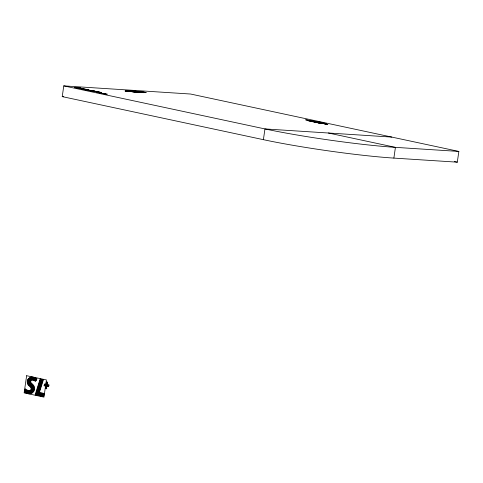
<?xml version="1.0" encoding="UTF-8"?>
<svg xmlns="http://www.w3.org/2000/svg" width="483" height="483" viewBox="0 0 483 483"><rect width="100%" height="100%" fill="white"/><g stroke="black" fill="none" stroke-linecap="round" stroke-linejoin="round"><path stroke-width="0.72" d="M62.235 96.618L63.78 85.877L190.628 94.034L458.85 151.433L457.304 162.173L393.88 158.098A93.243 6.828 8.2 0 1 263.404 139.672L62.235 96.618L63.738 96.715M263.404 139.672L264.95 128.931L391.791 137.081M393.88 158.098L395.426 147.357L458.85 151.433M27.133 381.244L27.773 379.197M24.271 392.063L25.309 388.749M27.175 382.79L28.575 378.316M24.718 392.329L25.732 389.081M27.386 383.798L29.3 377.706M25.164 392.588L26.16 389.413M27.718 384.438L29.94 377.344M25.611 392.854L26.583 389.751M28.08 384.975L30.532 377.145M26.07 393.084L27.048 389.95M28.473 385.404L31.105 377.006M26.547 393.234L27.519 390.143M28.877 385.796L31.649 376.969M27.03 393.391L27.99 390.33M29.3 386.14L32.18 376.963M27.507 393.548L28.503 390.379M29.717 386.515L30.972 382.5M31.643 380.375L32.687 377.03M27.99 393.705L29.016 390.421M30.127 386.895L31.365 382.941M32.21 380.242L33.194 377.108M28.497 393.778L29.584 390.318M30.507 387.372L31.757 383.381M32.729 380.284L33.677 377.253M29.004 393.844L30.181 390.089M30.846 387.982L32.168 383.756M29.529 393.868L32.584 384.124M33.713 380.507L34.649 377.537M30.067 393.838L32.977 384.559M34.19 380.682L35.132 377.682M30.622 393.766L33.369 384.993M34.661 380.87L35.603 377.869M31.202 393.603L33.756 385.446M35.096 381.178L36.056 378.117M31.812 393.337L34.1 386.044M35.531 381.479L36.509 378.364M32.464 392.957L34.414 386.726M36.297 380.725L36.962 378.612M33.206 392.274L34.613 387.777M34.039 391.073L34.547 389.443M35.15 394.846L40.131 378.956M35.549 394.931L40.53 379.04M36.044 395.04L41.025 379.149M36.539 395.142L41.526 379.252M37.04 395.251L42.021 379.36M37.535 395.36L42.516 379.469M38.03 395.462L43.011 379.572M38.525 395.571L39.521 392.407M39.431 392.383L43.428 379.662M39.02 395.674L40.017 392.51M39.521 395.782L40.512 392.619M40.017 395.891L41.007 392.721M40.512 395.994L41.502 392.83M43.995 385.778L44.557 383.985M41.007 396.102L42.003 392.939M44.412 385.869L44.973 384.076M41.502 396.205L42.498 393.041M44.822 385.953L45.384 384.166M42.003 396.314L42.993 393.15M45.233 386.044L45.794 384.251M46.054 383.43L46.543 381.884M45.668 386.134L46.954 381.968M42.498 396.416L43.488 393.253M42.993 396.525L43.983 393.361M45.734 388.682L47.582 382.771M43.488 396.634L44.484 393.464M46.145 388.767L47.449 384.607M46.561 388.857L46.833 387.982M47.304 386.485L47.865 384.697M47.714 386.575L48.276 384.782M48.131 386.66L48.686 384.873M45.311 388.592L47.364 382.059M33.23 380.332L34.16 377.398M48.542 386.75L49.109 384.963M96.775 92.235C95.791 92.024 97.759 92.398 96.793 92.193M129.438 90.436L146.446 92.464M129.142 90.478L145.733 92.416M128.689 90.538L144.296 92.325M128.393 90.587L142.147 92.187M127.941 90.647L142.117 92.344M127.645 90.695L142.95 92.519M127.192 90.756L143.705 92.688M126.745 90.822L142.268 92.597M126.443 90.864L140.118 92.458M125.997 90.931L138.687 92.368M125.695 90.973L129.251 91.359M130.947 91.559L136.538 92.229M125.248 91.039L127.814 91.263M131.781 91.74L135.101 92.138M125.097 91.058L125.665 91.13M78.916 87.797L80.142 87.978M80.8 88.359L81.476 88.455M100.989 92.905L101.496 92.978L100.736 92.893M97.971 92.488L98.411 92.549M102.951 93.37L103.35 93.43M103.465 93.473L103.984 93.551M106.671 94.07L107.347 94.167M103.555 93.69L104.008 93.756M76.906 87.453L78.807 87.731M75.004 87.278L80.836 88.129M75.571 87.387L74.491 87.302L77.141 87.719M76.133 87.544L79.864 88.093M80.293 88.075L81.488 88.329M79.043 87.997L79.924 88.123M80.884 88.268L81.585 88.395M74.69 87.459L76.091 87.743M76.302 87.695L78.711 88.075M80.166 88.341L81.373 88.467M75.547 87.689L80.752 88.449M83.788 88.975L87.695 89.548M79.254 88.407L88.721 89.778M77.823 88.25L84.489 89.204M85.286 89.397L88.286 89.766M78.964 88.492L80.419 88.709M81.555 88.878L87.411 89.735M90.719 90.297L92.253 90.526M83.076 89.198L86.535 89.711M88.812 90.122L93.774 90.852M82.768 89.307L85.66 89.681M86.904 89.941L91.921 90.605M92.078 90.629L95.024 91.136M83.529 89.47L84.785 89.657M85.002 89.766L95.26 91.245M85.05 89.796L88.419 90.369M90.297 90.569L95.042 91.263M96.503 91.559L98.339 91.824M86.572 90.122L92.319 90.991M94.596 91.378L99.86 92.15M88.166 90.46L91.915 91.009M92.694 91.202L97.808 91.879M97.983 91.903L101.382 92.476M90.768 91.021L98.019 92.084M99.504 92.229L101.539 92.525M91.136 91.1L94.016 91.522M96.129 91.83L98.78 92.247M96.449 92.162L97.107 92.259M98.46 92.458L101.038 92.833M97.868 92.446L98.478 92.507M98.115 92.428L101.086 92.971M102.885 93.364L101.533 93.237M103.688 93.533L104.141 93.599M99.812 92.911L100.869 93.068M102.42 93.442L105.849 93.95M99.25 92.802L99.691 92.869M102.722 93.31L103.187 93.382M103.447 93.648L104.135 93.726M105.179 93.925L106.918 94.131M103.96 93.774L105.481 93.998M104.37 93.859L104.998 93.956M305.341 119.784L322.626 122.597M306.095 119.947L323.169 122.803M308.371 120.436L323.532 122.942M309.887 120.756L324.075 123.147M310.038 120.937L324.437 123.28M308.854 120.859L324.987 123.485M308.54 120.847L325.53 123.69M310.81 121.336L325.892 123.829M312.326 121.662L326.436 124.034M314.602 122.145L326.979 124.24M316.872 122.634L321.4 123.37M324.28 123.841L327.341 124.379M318.388 122.96L320.609 123.316M325.796 124.161L327.891 124.584M328.374 133.006L395.426 147.357A93.243 6.828 8.2 0 1 264.95 128.931L63.78 85.877M454.352 161.545L457.304 162.173M26.625 375.702L24.15 392.884L43.953 397.123L46.428 379.94L26.625 375.702"/></g></svg>
